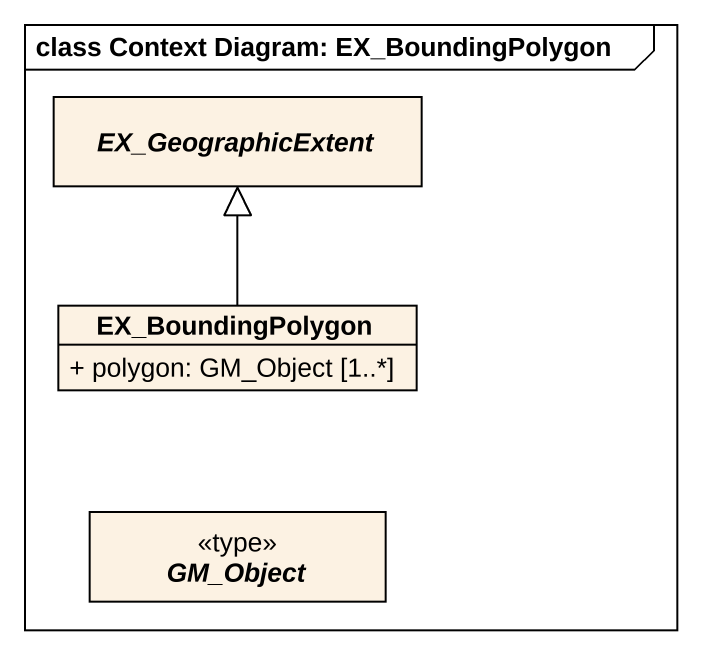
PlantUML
@startuml
mainframe class Context Diagram: EX_BoundingPolygon
hide circle
hide empty members
skinparam classAttributeIconSize 0
abstract class EX_GeographicExtent
class EX_BoundingPolygon {
  + polygon: GM_Object [1..*]
}
abstract class GM_Object <<type>>
EX_BoundingPolygon -up-|> EX_GeographicExtent
@enduml
